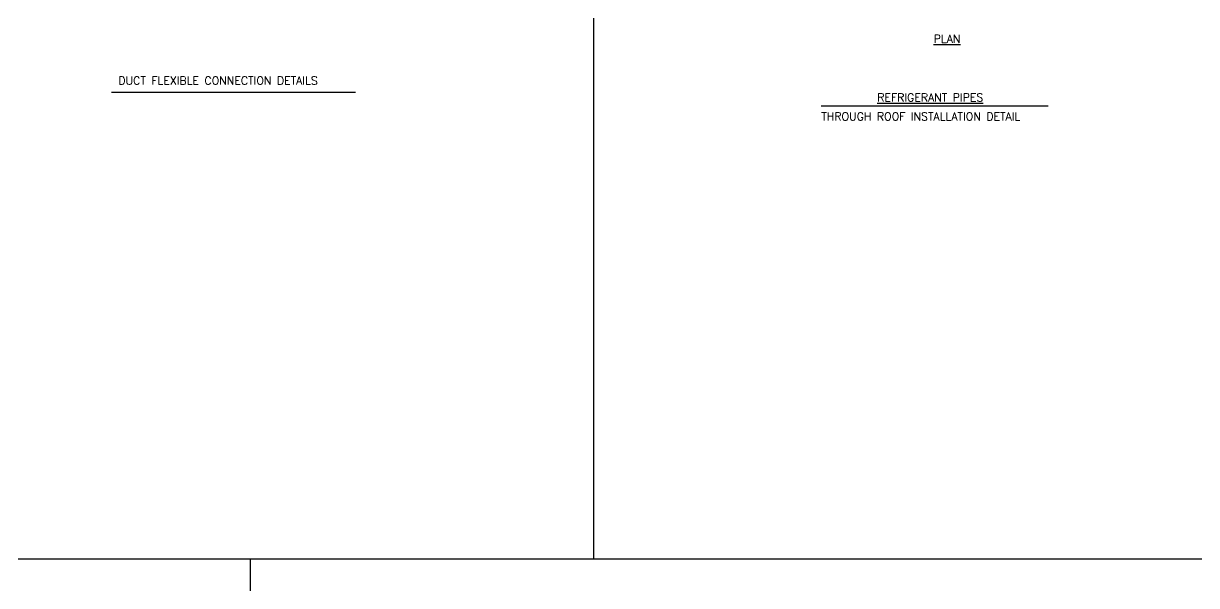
# Model space of a CAD drawing. Extents: x 594 to 813, y 174 to 240.
# Drawn here: x 631.46 to 647.53, y 202.64 to 210.34 of the extents above; entities that cross this region are included whole.
import ezdxf

# ---------------------------------------------------------------- set-up
doc = ezdxf.new("R2010")
doc.units = 0
doc.header["$MEASUREMENT"] = 0
doc.layers.get('0').update_dxf_attribs({"linetype": 'CONTINUOUS', "lineweight": 30})
for name, color, linetype in [('05_AC-EX.DUCT', 1, 'CONTINUOUS'), ('T-TEXT', 3, 'CONTINUOUS'), ('Z20', 2, 'CONTINUOUS')]:
    doc.layers.add(name, color=color, linetype=linetype)
doc.layers.add('AC.REF(S). PIPING', color=3, linetype='CONTINUOUS', lineweight=30)
doc.styles.add('AC', font='romans.shx', dxfattribs={"height": 0.2})

# ---------------------------------------------------------------- blocks, each defined once
blk = doc.blocks.new('A$C5DD3573E')
at = {"color": 7}
blk.add_line((-21708.841, -27.438), (-21708.841, -24087.558), dxfattribs=at)
at = {"layer": '05_AC-EX.DUCT', "color": 2}
for p, q in [((-27167.012, -18811.435), (-24403.478, -18811.435)), ((-16564.771, -18968.425), (-19134.159, -18968.425))]:
    blk.add_line(p, q, dxfattribs=at)
at = {"layer": 'Z20', "color": 7}
for p, q in [((-56085.494, -24087.558), (0, -24087.558)), ((-25595.589, -24087.558), (-25595.589, -36689.634))]:
    blk.add_line(p, q, dxfattribs=at)
at = {"layer": '05_AC-EX.DUCT', "color": 2, "style": 'AC'}
for s, p in [('DUCT FLEXIBLE CONNECTION DETAILS', (-27088.278, -18724.595)), ('%%uREFRIGERANT PIPES', (-18497.817, -18915.059)), ('THROUGH ROOF INSTALLATION DETAIL', (-19131.325, -19129.912))]:
    blk.add_text(s, height=90.62483, dxfattribs=at).set_placement(p)
at = {"layer": 'T-TEXT', "color": 7, "linetype": 'Continuous', "style": 'AC'}
blk.add_text('%%uPLAN', height=90.6248, dxfattribs=at).set_placement((-17859.469, -18251.277))

msp = doc.modelspace()

# ---------------------------------------------------------------- block references
at = {"layer": 'AC.REF(S). PIPING', "linetype": 'Continuous', "xscale": 0.0012099999999862, "yscale": 0.0012099999999862, "zscale": 0.0012099999999862}
msp.add_blockref('A$C5DD3573E', (665.535, 232.156), dxfattribs=at)

doc.saveas('drawing.dxf')
